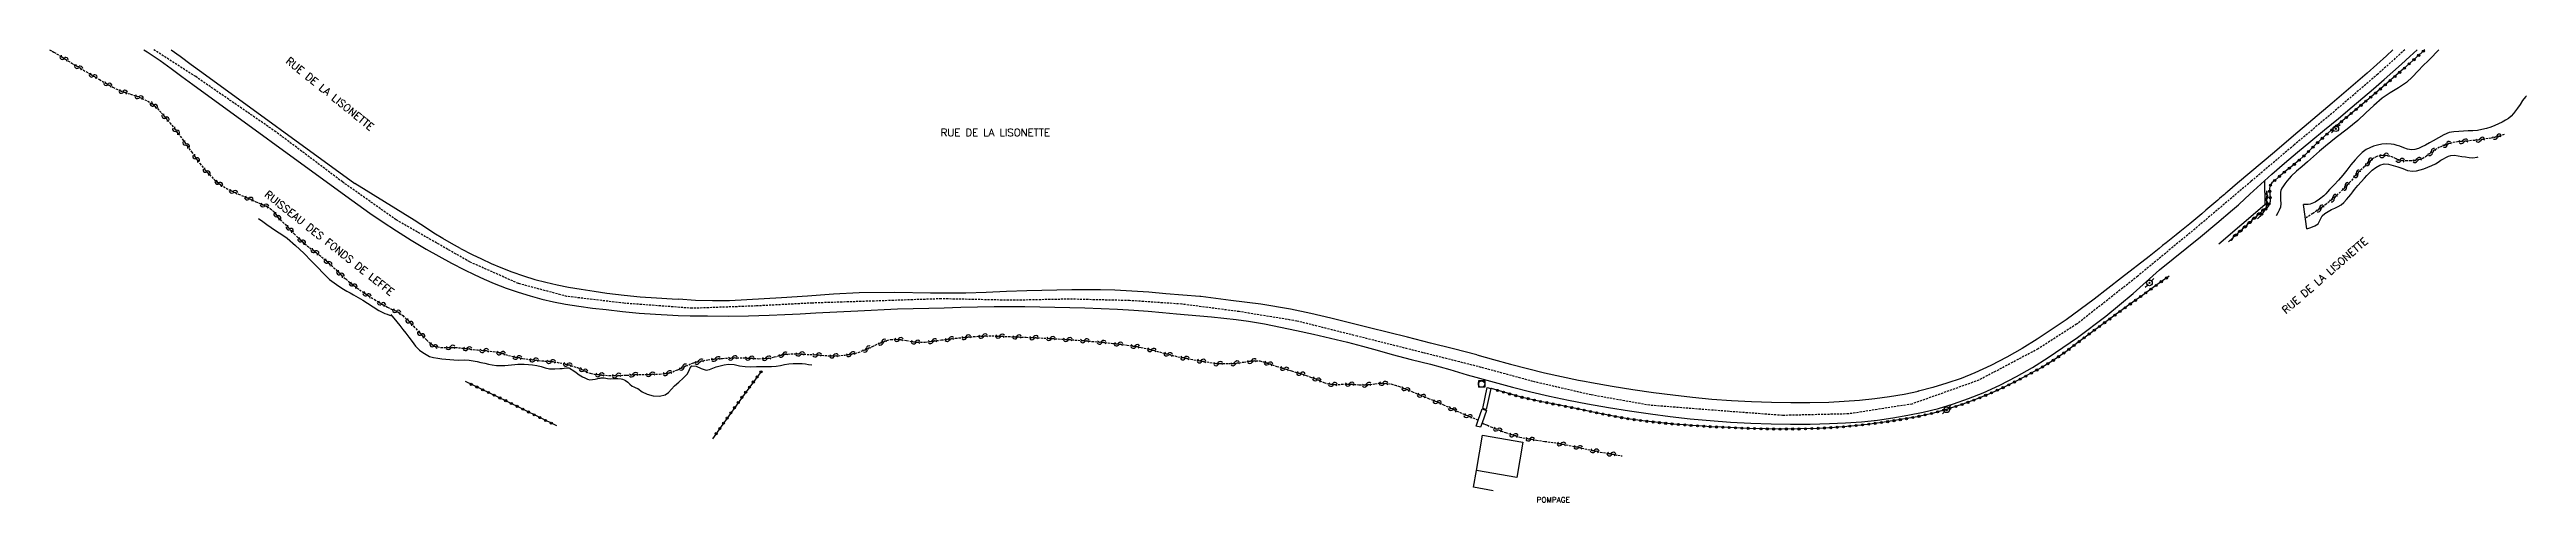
# Model space of a CAD drawing. Header units: millimetres. Extents: x 193000 to 194000, y 106000 to 107001.
# Drawn here: x 193412 to 193996, y 106893 to 107000 of the extents above; entities that cross this region are included whole.
import ezdxf
from ezdxf.enums import TextEntityAlignment as Align

# ---------------------------------------------------------------- set-up
doc = ezdxf.new("R2010")
doc.units = ezdxf.units.MM
doc.linetypes.add('DASHED', pattern=[0.75, 0.5, -0.25])
doc.layers.get('0').update_dxf_attribs({"linetype": 'CONTINUOUS'})
for name, color, linetype in [('W0001', 6, 'DASHED'), ('W0006', 2, 'CONTINUOUS'), ('W0008', 7, 'CONTINUOUS'), ('W0104', 1, 'CONTINUOUS'), ('W0105', 7, 'CONTINUOUS'), ('W0120', 7, 'CONTINUOUS'), ('W0130', 7, 'CONTINUOUS'), ('W0214', 2, 'CONTINUOUS'), ('W0310', 3, 'CONTINUOUS'), ('W0322', 7, 'CONTINUOUS'), ('W0323', 7, 'CONTINUOUS'), ('W0420', 7, 'CONTINUOUS'), ('W0473', 7, 'CONTINUOUS'), ('W0501', 5, 'DASHED'), ('W0510', 5, 'CONTINUOUS'), ('W0986', 4, 'CONTINUOUS'), ('W0988', 4, 'CONTINUOUS'), ('W0989', 7, 'CONTINUOUS')]:
    doc.layers.add(name, color=color, linetype=linetype)
doc.styles.get("Standard").update_dxf_attribs({"font": 'romans.shx', "width": 0.85})

# ---------------------------------------------------------------- blocks, each defined once
blk = doc.blocks.new('T473')
for p, q in [((-0.166667, 0.166667), (0.166667, -0.166667)), ((-0.166667, -0.166667), (0.166667, 0.166667)), ((0.500001, 0.500001), (1.000002, 1.000002)), ((-1.000002, -1.000002), (-0.500001, -0.500001))]:
    blk.add_line(p, q)
blk.add_ellipse((0, 0), major_axis=(0.471405, 0.471405), ratio=1, start_param=5.4977871438, end_param=11.780972451)
blk = doc.blocks.new('T420')
for p, q in [((0.75, 0.75), (-0.75, 0.75)), ((-0.75, 0.75), (-0.75, -0.75)), ((0.75, 0.75), (0.75, -0.75)), ((0.75, -0.75), (-0.75, -0.75))]:
    blk.add_line(p, q)
blk.add_ellipse((0, 0), major_axis=(-0.53, 0.53), ratio=1, start_param=3.926991, end_param=10.210176)
blk = doc.blocks.new('t323o')
at = {"color": 0, "linetype": 'Continuous'}
for radius in [0.25, 0.15]:
    blk.add_circle((0, 0), radius, dxfattribs=at)
blk = doc.blocks.new('t322o')
at = {"color": 0, "linetype": 'Continuous'}
for radius in [0.25, 0.15]:
    blk.add_circle((0, 0), radius, dxfattribs=at)
blk = doc.blocks.new('t500o')
at = {"color": 0, "linetype": 'Continuous'}
for centre, start, end in [((-0.5, 0.625), 216.869898, 323.130102), ((0.5, -0.125), 36.869898, 143.130102), ((0.5, -0.625), 36.869898, 143.130102), ((-0.5, 0.125), 216.869898, 323.130102)]:
    blk.add_arc(centre, 0.625, start, end, dxfattribs=at)
blk = doc.blocks.new('t310o')
at = {"color": 0, "linetype": 'Continuous'}
for centre, start, end in [((-0.5, 0.38), 216.8699, 323.1304), ((0.5, -0.37), 36.8699, 143.1303)]:
    blk.add_arc(centre, 0.625, start, end, dxfattribs=at)

msp = doc.modelspace()

# ---------------------------------------------------------------- linework, layer by layer
at = {"layer": 'W0001'}
msp.add_lwpolyline([(193967.54, 107000), (193961.21, 106994.26), (193951.51, 106985.96), (193941.45, 106977.54), (193931.31, 106968.97), (193919.24, 106958.76), (193904.54, 106946.6), (193890.14, 106935.29), (193881.03, 106929.46), (193867.05, 106922.08), (193851.28, 106916.46), (193836.33, 106914.13), (193820.77, 106913.77), (193808.19, 106914.7), (193789.42, 106916.17), (193775.62, 106918.6), (193761.87, 106921.78), (193749.67, 106925.11), (193735.94, 106928.56), (193720.45, 106932.45), (193706.16, 106936.03), (193692.57, 106938.25), (193679.02, 106940.02), (193666.72, 106940.85), (193652.51, 106941.19), (193638.94, 106940.92), (193622.29, 106941.27), (193606.44, 106940.74), (193591.87, 106940.27), (193578.66, 106939.58), (193563.56, 106939.03), (193547.4, 106940.23), (193533.94, 106941.84), (193522.53, 106944.87), (193511.05, 106949.96), (193493.64, 106959.89), (193481, 106968.83), (193465.3, 106980.63), (193446.37, 106993.65), (193436.5, 107000)], dxfattribs=at)
at = {"layer": 'W0006'}
for points in [[(193934.48, 106969.11), (193934.53, 106963.4)], [(193934.53, 106963.4), (193923.71, 106954.16)]]:
    msp.add_lwpolyline(points, dxfattribs=at)
at = {"layer": 'W0008'}
for points in [[(193434.16, 107000), (193434.94, 106999.49), (193438, 106997.44), (193440.58, 106995.59), (193443.13, 106993.69), (193445.69, 106991.79), (193481.82, 106965.57)], [(193440.57, 107000), (193442.69, 106998.47), (193445.27, 106996.55), (193447.8, 106994.67), (193483.92, 106968.46)], [(193964.77, 107000), (193963.22, 106998.57), (193960.94, 106996.51), (193958.64, 106994.48), (193955.92, 106992.11), (193953.16, 106989.77), (193950.4, 106987.43), (193945.87, 106983.56), (193941.33, 106979.69), (193936.78, 106975.83), (193933.89, 106973.39), (193930.99, 106970.95), (193928.1, 106968.51), (193925.71, 106966.48)], [(193962.71, 106992.95), (193964.73, 106994.76), (193966.74, 106996.57), (193968.73, 106998.4), (193970.45, 107000)], [(193909.71, 106948.12), (193912.93, 106950.69), (193916.16, 106953.28), (193919.38, 106955.9), (193923.19, 106959.08), (193926.94, 106962.28), (193928.3, 106963.43), (193928.45, 106963.58), (193931.01, 106965.93), (193933.57, 106968.29), (193934.48, 106969.11), (193936.16, 106970.62), (193939.2, 106973.25), (193942.27, 106975.83), (193945.35, 106978.41), (193948.62, 106981.12), (193951.9, 106983.81), (193955.16, 106986.52), (193957.69, 106988.66), (193960.2, 106990.81), (193962.71, 106992.95)], [(193481.82, 106965.57), (193484.66, 106963.53), (193487.49, 106961.5), (193490.36, 106959.51), (193493.78, 106957.26), (193497.24, 106955.07), (193500.75, 106952.97), (193503.72, 106951.29), (193506.73, 106949.66)], [(193508.83, 106953.16), (193506.74, 106954.34), (193504.65, 106955.51), (193502.59, 106956.74), (193501.03, 106957.74), (193499.48, 106958.77), (193497.94, 106959.8), (193483.92, 106968.46)], [(193925.71, 106966.48), (193925.37, 106966.19), (193925.03, 106965.9), (193924.69, 106965.61), (193924.35, 106965.32), (193923.88, 106964.92), (193923.42, 106964.52), (193922.95, 106964.13), (193922.48, 106963.73), (193922.02, 106963.33), (193921.55, 106962.93), (193921.08, 106962.53), (193920.61, 106962.14), (193919.67, 106961.34), (193918.73, 106960.55), (193917.79, 106959.77), (193916.84, 106958.98), (193916.04, 106958.33), (193915.25, 106957.68), (193914.45, 106957.03), (193913.64, 106956.39), (193912.84, 106955.74), (193912.04, 106955.1), (193911.23, 106954.46), (193910.43, 106953.81), (193909.63, 106953.17), (193908.83, 106952.52), (193908.03, 106951.87), (193907.21, 106951.24), (193900.74, 106946.22), (193894.25, 106941.21), (193887.64, 106936.34), (193880.83, 106931.76), (193877.27, 106929.57), (193873.63, 106927.49), (193869.92, 106925.56), (193866.11, 106923.81), (193862.86, 106922.51), (193859.55, 106921.35), (193856.19, 106920.35), (193852.79, 106919.5)], [(193508.83, 106953.16), (193511.59, 106951.75), (193513.84, 106950.66), (193516.09, 106949.61), (193518.33, 106948.65), (193520.99, 106947.63), (193523.7, 106946.69), (193526.42, 106945.85), (193529.02, 106945.16), (193531.66, 106944.55), (193534.31, 106944.03), (193537.35, 106943.54), (193540.35, 106943.08), (193543.41, 106942.58), (193547.48, 106942.1), (193551.27, 106941.7), (193555.08, 106941.46), (193558.78, 106941.24), (193560.27, 106941.19)], [(193506.73, 106949.66), (193509.77, 106948.11), (193512.09, 106946.98), (193514.42, 106945.89), (193516.79, 106944.88), (193519.59, 106943.8), (193522.43, 106942.82), (193525.3, 106941.94), (193528.04, 106941.21), (193530.81, 106940.57), (193533.59, 106940.02), (193536.77, 106939.51), (193539.97, 106939.1), (193543.18, 106938.73), (193547.07, 106938.3), (193550.97, 106937.91), (193554.88, 106937.61), (193558.96, 106937.4), (193560.17, 106937.36)], [(193853.91, 106914.53), (193857.52, 106915.44), (193861.08, 106916.51), (193864.6, 106917.74), (193868.05, 106919.12), (193872.03, 106920.94), (193875.93, 106922.93), (193879.74, 106925.09), (193883.45, 106927.41), (193890.34, 106932.16), (193897.03, 106937.2), (193903.49, 106942.52), (193909.71, 106948.12)], [(193584.61, 106941.48), (193580.52, 106941.23), (193576.44, 106940.99), (193572.35, 106940.82), (193568.34, 106940.8), (193564.32, 106940.87), (193560.27, 106941.19)], [(193683.51, 106941.82), (193683.3, 106941.84), (193679.28, 106942.16), (193675.27, 106942.48), (193671.25, 106942.8), (193667.23, 106943.11), (193663.2, 106943.32), (193659.83, 106943.39), (193656.46, 106943.4), (193653.09, 106943.38), (193649.54, 106943.33), (193645.99, 106943.25), (193642.45, 106943.16), (193637.66, 106942.98), (193632.87, 106942.77), (193628.08, 106942.61), (193619.7, 106942.6), (193611.31, 106942.73), (193602.93, 106942.65), (193596.82, 106942.34), (193590.71, 106941.91), (193584.61, 106941.48)], [(193748.59, 106928.07), (193743.15, 106929.45), (193737.71, 106930.82), (193732.27, 106932.19), (193727.81, 106933.31), (193723.34, 106934.42), (193718.87, 106935.52), (193714.15, 106936.67), (193709.43, 106937.8), (193704.68, 106938.81), (193697.65, 106939.98), (193690.58, 106940.9), (193683.51, 106941.82)], [(193560.17, 106937.36), (193563.04, 106937.28), (193567.13, 106937.22), (193571.98, 106937.21), (193576.82, 106937.29), (193581.67, 106937.43), (193585.34, 106937.58), (193589.01, 106937.76), (193592.69, 106937.95), (193595.98, 106938.12), (193599.27, 106938.3), (193602.57, 106938.47), (193605.71, 106938.61), (193608.84, 106938.74), (193611.98, 106938.87), (193615.64, 106938.98), (193619.31, 106939.09), (193622.98, 106939.18), (193626.91, 106939.28), (193630.84, 106939.37), (193634.77, 106939.43), (193638.36, 106939.44), (193641.95, 106939.42), (193645.55, 106939.38), (193649.07, 106939.32), (193652.59, 106939.24), (193656.11, 106939.14), (193659.98, 106939.01), (193663.86, 106938.85), (193667.73, 106938.62), (193671.09, 106938.35), (193674.45, 106938.03), (193677.8, 106937.71), (193680.55, 106937.49), (193683.3, 106937.27), (193686.04, 106937.02), (193688.96, 106936.72), (193691.88, 106936.38), (193694.78, 106935.98), (193698.56, 106935.34), (193702.32, 106934.6), (193706.07, 106933.82), (193710.1, 106932.94), (193714.12, 106932), (193718.12, 106931.01), (193721.63, 106930.09), (193725.13, 106929.13), (193728.62, 106928.17), (193733.17, 106926.99), (193737.71, 106925.82), (193742.24, 106924.59), (193744.29, 106923.99), (193746.33, 106923.38), (193748.38, 106922.77)], [(193748.59, 106928.07), (193752.58, 106926.97), (193756.57, 106925.86), (193760.58, 106924.82), (193764.57, 106923.85), (193768.58, 106922.95), (193772.61, 106922.1), (193774.03, 106921.82), (193775.67, 106921.53), (193780.52, 106920.67), (193785.4, 106919.9), (193790.3, 106919.2), (193794.9, 106918.59), (193799.49, 106918.06), (193804.06, 106917.63), (193808.74, 106917.29), (193813.45, 106917.06), (193818.18, 106916.91), (193822.7, 106916.82), (193827.18, 106916.82), (193831.64, 106916.93), (193835.3, 106917.11), (193838.93, 106917.37), (193842.52, 106917.75), (193845.96, 106918.23), (193849.41, 106918.81), (193852.79, 106919.5), (193852.68, 106919.47)], [(193748.38, 106922.77), (193752.7, 106921.61), (193757.03, 106920.45), (193761.37, 106919.36), (193765.81, 106918.34), (193770.27, 106917.39), (193774.74, 106916.52), (193779.68, 106915.65), (193784.64, 106914.86), (193789.61, 106914.15), (193794.27, 106913.54), (193798.95, 106913), (193803.64, 106912.55), (193808.44, 106912.21), (193813.24, 106911.97), (193818.05, 106911.81), (193822.64, 106911.73), (193827.24, 106911.72), (193831.83, 106911.84), (193835.61, 106912.02), (193839.38, 106912.3), (193843.14, 106912.69), (193846.75, 106913.19), (193850.34, 106913.81), (193853.91, 106914.53), (193853.92, 106914.53)]]:
    msp.add_lwpolyline(points, dxfattribs=at)
at = {"layer": 'W0104'}
msp.add_lwpolyline([(193752.45, 106895.99), (193747.83, 106896.83), (193748.54, 106900.75)], dxfattribs=at)
at = {"layer": 'W0105'}
msp.add_lwpolyline([(193750.02, 106915.37), (193751.1, 106920.34), (193751.94, 106920.15), (193750.85, 106915.19)], close=True, dxfattribs=at)
at = {"layer": 'W0120'}
msp.add_lwpolyline([(193944.46, 106957.76), (193943.67, 106963.53)], dxfattribs=at)
msp.add_lwpolyline([(193748.45, 106911.26), (193748.94, 106912.65), (193749.87, 106915.3), (193750.9, 106914.96), (193749.88, 106911.99), (193749.53, 106910.97)], close=True, dxfattribs=at)
at = {"layer": 'W0130'}
msp.add_lwpolyline([(193748.54, 106900.75), (193749.98, 106909.08), (193759.48, 106907.44), (193758.04, 106899.11)], close=True, dxfattribs=at)
at = {"layer": 'W0214'}
msp.add_lwpolyline([(193975.62, 107000), (193974.99, 106999.36), (193973.99, 106998.35), (193972.99, 106997.34), (193971.98, 106996.32), (193970.67, 106994.95), (193969.34, 106993.57), (193967.94, 106992.29), (193966.08, 106990.99), (193964.1, 106989.81), (193962.2, 106988.55), (193960.25, 106986.88), (193958.4, 106985.09), (193956.51, 106983.34), (193953.98, 106981.3), (193951.4, 106979.32), (193948.86, 106977.29), (193947.45, 106976.06), (193946.05, 106974.81), (193944.64, 106973.57), (193943.32, 106972.48), (193942, 106971.39), (193940.77, 106970.21), (193940.25, 106969.63), (193939.75, 106969.03), (193939.28, 106968.41), (193938.92, 106967.91), (193938.57, 106967.39), (193938.33, 106966.84), (193938.25, 106966.41), (193938.22, 106965.96), (193938.2, 106965.51), (193938.23, 106964.62), (193938.28, 106963.73), (193938.2, 106962.87), (193937.93, 106962.18), (193937.57, 106961.53), (193937.2, 106960.87)], dxfattribs=at)
at = {"layer": 'W0310'}
msp.add_lwpolyline([(193925.95, 106954.74), (193934.92, 106962.85), (193935.09, 106966.4)], dxfattribs=at)
at = {"layer": 'W0322'}
for points in [[(193972.27, 107000), (193971.63, 106999.39), (193969.46, 106997.43), (193967.27, 106995.48), (193965.47, 106993.9), (193963.66, 106992.33), (193961.84, 106990.77), (193959.51, 106988.81), (193957.18, 106986.87), (193954.85, 106984.91), (193952.49, 106982.92), (193950.14, 106980.92), (193947.83, 106978.88), (193946.13, 106977.25), (193944.45, 106975.6), (193942.73, 106974), (193941.05, 106972.63), (193939.34, 106971.29), (193937.7, 106969.88), (193936.95, 106969.25), (193936.21, 106968.6), (193935.73, 106967.85), (193935.65, 106967.23), (193935.68, 106966.55), (193935.73, 106965.88), (193935.77, 106965.32), (193935.82, 106964.75), (193935.79, 106964.21), (193935.46, 106963.37), (193934.92, 106962.58), (193934.33, 106961.83), (193933.84, 106961.25), (193933.33, 106960.7), (193932.81, 106960.14)], [(193911.97, 106946.63), (193908.85, 106944.39), (193905.72, 106942.14), (193902.6, 106939.89), (193899.5, 106937.64), (193896.4, 106935.38), (193893.31, 106933.12), (193890.44, 106930.96), (193887.57, 106928.79), (193884.62, 106926.76), (193881.91, 106925.11), (193879.13, 106923.56), (193876.32, 106922.08), (193873.16, 106920.51), (193869.95, 106919.03), (193866.7, 106917.67), (193863.29, 106916.42), (193859.84, 106915.3), (193856.35, 106914.33), (193852.5, 106913.47), (193848.61, 106912.78), (193844.7, 106912.18), (193840.8, 106911.67), (193836.9, 106911.25), (193832.98, 106910.93), (193828.91, 106910.7), (193824.83, 106910.58), (193820.75, 106910.55), (193816.66, 106910.59), (193812.57, 106910.72), (193808.48, 106910.89), (193804.03, 106911.11), (193799.58, 106911.38), (193795.14, 106911.73), (193791.47, 106912.08), (193787.8, 106912.5), (193784.15, 106913), (193780.09, 106913.73), (193776.05, 106914.57), (193772.01, 106915.42), (193767.79, 106916.24), (193763.57, 106917.08), (193759.37, 106918.03), (193756.4, 106918.83), (193753.44, 106919.69), (193752.05, 106920.09)], [(193752.05, 106920.09), (193751.94, 106920.15)]]:
    msp.add_lwpolyline(points, dxfattribs=at)
at = {"layer": 'W0323'}
for points in [[(193579.82, 106924.16), (193575.74, 106918.74), (193570.35, 106911.15), (193568.33, 106908.23)], [(193531.56, 106911.29), (193519.69, 106917.15), (193510.02, 106921.75)]]:
    msp.add_lwpolyline(points, dxfattribs=at)
at = {"layer": 'W0501'}
for points in [[(193411.89, 107000), (193412.92, 106999.42), (193414.26, 106998.61), (193415.6, 106997.78), (193416.94, 106996.96), (193419.17, 106995.62), (193421.41, 106994.29), (193423.65, 106992.96), (193425.26, 106992.05), (193426.86, 106991.14), (193428.52, 106990.35), (193429.75, 106989.92), (193431.01, 106989.55), (193432.24, 106989.12), (193433.67, 106988.54), (193435.06, 106987.88), (193436.34, 106987.07), (193437.37, 106986.14), (193438.32, 106985.08), (193439.23, 106984), (193440.27, 106982.77), (193441.28, 106981.5), (193442.26, 106980.22), (193443.32, 106978.79), (193444.35, 106977.35), (193445.39, 106975.91), (193446.37, 106974.54), (193447.36, 106973.18), (193448.41, 106971.88), (193449.61, 106970.55), (193450.9, 106969.28), (193452.27, 106968.15), (193454.29, 106966.94), (193456.47, 106965.96), (193458.67, 106965.01), (193459.6, 106964.59), (193460.54, 106964.17), (193461.47, 106963.75), (193462.32, 106963.4), (193463.17, 106963.04), (193463.95, 106962.6), (193464.8, 106961.81), (193465.54, 106960.88), (193466.28, 106959.95)], [(193991, 106979.98), (193989.83, 106979.59), (193987.94, 106979.17), (193986.01, 106978.88), (193984.08, 106978.62), (193982.14, 106978.46), (193980.2, 106978.33), (193978.32, 106977.98), (193977.03, 106977.54), (193975.76, 106976.99), (193974.55, 106976.35), (193973.65, 106975.69), (193972.79, 106974.96), (193971.85, 106974.39), (193970.96, 106974.09), (193970.02, 106973.91), (193969.07, 106973.8), (193968.16, 106973.77), (193967.24, 106973.81), (193966.35, 106973.95), (193965.52, 106974.25), (193964.71, 106974.66), (193963.88, 106974.94), (193962.9, 106975.06), (193961.9, 106975.04), (193960.96, 106974.85), (193959.89, 106974.25), (193958.92, 106973.38), (193957.99, 106972.46), (193956.27, 106970.71), (193954.65, 106968.84), (193952.97, 106967.04), (193951.7, 106965.86), (193950.39, 106964.7), (193949.04, 106963.6), (193947.48, 106962.47), (193945.86, 106961.4), (193944.26, 106960.33)], [(193465.69, 106960.5), (193466.28, 106959.95), (193466.88, 106959.41), (193467.46, 106958.85), (193468.18, 106958.1), (193468.88, 106957.34), (193469.6, 106956.59), (193470.41, 106955.79), (193471.24, 106955.01), (193472.09, 106954.25), (193473.2, 106953.36), (193474.36, 106952.51), (193475.49, 106951.63), (193476.64, 106950.67), (193477.77, 106949.69), (193478.88, 106948.68), (193479.84, 106947.77), (193480.79, 106946.84), (193481.77, 106945.94), (193482.63, 106945.22), (193483.52, 106944.52), (193484.42, 106943.85), (193485.77, 106942.89), (193487.14, 106941.97), (193488.55, 106941.09), (193489.57, 106940.48), (193490.6, 106939.88), (193491.65, 106939.3), (193492.59, 106938.85), (193493.55, 106938.42), (193494.45, 106937.91), (193495.22, 106937.32), (193495.94, 106936.65), (193496.64, 106935.96), (193497.77, 106934.8), (193498.86, 106933.6), (193499.99, 106932.44), (193500.85, 106931.58), (193501.73, 106930.74), (193502.7, 106930.1), (193504.24, 106929.77), (193505.92, 106929.81), (193507.61, 106929.82), (193509.37, 106929.64), (193511.13, 106929.41), (193512.89, 106929.2), (193514.36, 106929.07), (193515.83, 106928.94), (193517.28, 106928.74), (193518.74, 106928.37), (193520.19, 106927.93), (193521.65, 106927.54), (193523.5, 106927.2), (193525.37, 106926.94), (193527.24, 106926.72), (193528.68, 106926.59), (193530.13, 106926.48), (193531.56, 106926.3), (193533.22, 106925.98), (193534.86, 106925.57), (193536.47, 106925.04), (193537.47, 106924.6), (193538.46, 106924.11), (193539.47, 106923.72), (193540.39, 106923.52), (193541.34, 106923.39), (193542.29, 106923.28), (193545.15, 106923.15), (193548.03, 106923.27), (193550.91, 106923.43), (193553.36, 106923.45), (193555.81, 106923.5), (193558.2, 106923.83), (193560.11, 106924.53), (193561.99, 106925.44), (193563.89, 106926.21), (193567.21, 106926.91), (193570.63, 106927.22), (193574.05, 106927.37), (193576.6, 106927.3), (193579.16, 106927.15), (193581.68, 106927.28), (193582.91, 106927.56), (193584.13, 106927.92), (193585.36, 106928.19), (193587.59, 106928.33), (193589.85, 106928.21), (193592.11, 106928.1), (193594.03, 106927.96), (193595.95, 106927.82), (193597.86, 106927.83), (193599.49, 106927.98), (193601.1, 106928.24), (193602.69, 106928.62), (193604.38, 106929.26), (193606.03, 106930.06), (193607.7, 106930.79), (193608.57, 106931.14), (193609.45, 106931.46), (193610.34, 106931.68), (193611.16, 106931.73), (193611.99, 106931.69), (193612.82, 106931.62), (193614.09, 106931.43), (193615.35, 106931.19), (193616.61, 106931.02), (193618.5, 106931.07), (193620.41, 106931.31), (193622.31, 106931.56), (193623.96, 106931.75), (193625.61, 106931.95), (193627.26, 106932.13), (193629.07, 106932.3), (193630.89, 106932.43), (193632.71, 106932.51), (193635.02, 106932.5), (193637.33, 106932.41), (193639.64, 106932.3), (193642.31, 106932.19), (193644.98, 106932.07), (193647.64, 106931.93), (193651.57, 106931.71), (193655.5, 106931.44), (193659.41, 106931.09), (193662.76, 106930.76), (193666.11, 106930.36), (193669.42, 106929.82), (193672.33, 106929.14), (193675.21, 106928.34), (193678.11, 106927.61), (193681.14, 106927.02), (193684.19, 106926.51), (193687.23, 106926), (193688.64, 106925.99), (193690.05, 106925.98), (193691.45, 106926.04), (193692.55, 106926.18), (193693.64, 106926.36), (193694.73, 106926.5), (193695.63, 106926.59), (193696.53, 106926.65), (193697.42, 106926.61), (193698.41, 106926.38), (193699.38, 106926.03), (193700.35, 106925.68), (193701.46, 106925.34), (193702.57, 106925), (193703.67, 106924.66), (193704.88, 106924.29), (193706.08, 106923.93), (193707.27, 106923.55), (193708.33, 106923.2), (193709.39, 106922.82), (193710.44, 106922.44), (193711.49, 106921.99), (193712.54, 106921.53), (193713.61, 106921.19), (193715.14, 106921.04), (193716.7, 106921.11), (193718.27, 106921.16), (193719.58, 106921.08), (193720.9, 106920.99), (193722.21, 106920.98), (193723.4, 106921.08), (193724.58, 106921.24), (193725.77, 106921.41), (193728.08, 106921.21)], [(193748.94, 106912.65), (193747.36, 106913.29), (193745.79, 106913.94), (193744.22, 106914.6), (193742.61, 106915.36), (193741.01, 106916.14), (193739.39, 106916.88), (193738.43, 106917.26), (193737.47, 106917.64), (193736.51, 106918.02), (193735.56, 106918.42), (193734.62, 106918.82), (193733.67, 106919.21), (193732.62, 106919.65), (193731.56, 106920.08), (193730.49, 106920.48), (193729.69, 106920.74), (193728.89, 106920.97), (193728.08, 106921.21)], [(193749.88, 106911.99), (193750.29, 106911.82), (193750.7, 106911.64), (193751.11, 106911.47), (193751.96, 106911.1), (193752.82, 106910.74), (193753.68, 106910.38), (193755.36, 106909.75), (193757.05, 106909.18), (193758.77, 106908.68), (193760.71, 106908.27), (193762.67, 106907.96), (193764.64, 106907.65)], [(193764.64, 106907.65), (193765.35, 106907.56), (193766.05, 106907.46), (193766.76, 106907.36), (193770.43, 106906.7), (193774.09, 106905.9), (193777.75, 106905.14), (193779.46, 106904.83), (193781.18, 106904.52), (193782.89, 106904.22)]]:
    msp.add_lwpolyline(points, dxfattribs=at)
at = {"layer": 'W0510'}
for points in [[(193996.26, 106989.09), (193996.04, 106988.9), (193995.36, 106988.05), (193994.77, 106987.12), (193994.15, 106986.2), (193993.68, 106985.56), (193993.2, 106984.93), (193992.66, 106984.35), (193992, 106983.82), (193991.29, 106983.36), (193990.55, 106982.94), (193989.67, 106982.5), (193988.76, 106982.11), (193987.83, 106981.77), (193986.8, 106981.44), (193985.75, 106981.17), (193984.68, 106980.97), (193983.6, 106980.87), (193982.51, 106980.84), (193981.41, 106980.79), (193980.28, 106980.73), (193979.14, 106980.64), (193978.04, 106980.45), (193976.73, 106979.94), (193975.48, 106979.26), (193974.23, 106978.55), (193973.35, 106978.04), (193972.47, 106977.51), (193971.57, 106977.07), (193970.76, 106976.74), (193969.93, 106976.48), (193969.1, 106976.37), (193968.2, 106976.54), (193967.31, 106976.9), (193966.4, 106977.24), (193965.73, 106977.44), (193965.05, 106977.63), (193964.36, 106977.75), (193963.27, 106977.8), (193962.17, 106977.71), (193961.1, 106977.5), (193960.18, 106977.23), (193959.28, 106976.88), (193958.44, 106976.44), (193957.49, 106975.73), (193956.64, 106974.89), (193955.82, 106974.01), (193954.83, 106972.85), (193953.91, 106971.63), (193952.96, 106970.43), (193951.93, 106969.27), (193950.88, 106968.14), (193949.82, 106967.01), (193949.36, 106966.51), (193948.91, 106966.01), (193948.43, 106965.55), (193947.46, 106964.73), (193946.4, 106964.02), (193945.26, 106963.59), (193944.74, 106963.53), (193944.2, 106963.53), (193943.67, 106963.53)], [(193944.46, 106957.76), (193945.4, 106958.1), (193946.33, 106958.44), (193947.1, 106958.96), (193947.46, 106959.54), (193947.73, 106960.22), (193948.07, 106960.83), (193948.71, 106961.4), (193949.47, 106961.86), (193950.24, 106962.29), (193951.02, 106962.66), (193951.81, 106963.01), (193952.55, 106963.44), (193953.21, 106964.01), (193953.82, 106964.65), (193954.39, 106965.33), (193954.84, 106965.9), (193955.26, 106966.48), (193955.7, 106967.05), (193956.45, 106967.97), (193957.23, 106968.86), (193958.04, 106969.73), (193958.62, 106970.37), (193959.22, 106971), (193959.87, 106971.57), (193960.75, 106972.21), (193961.7, 106972.75), (193962.67, 106973.06), (193963.73, 106973), (193964.83, 106972.69), (193965.91, 106972.36), (193967.07, 106971.96), (193968.23, 106971.53), (193969.39, 106971.33), (193970.29, 106971.42), (193971.19, 106971.65), (193972.08, 106971.93), (193973.02, 106972.27), (193973.95, 106972.67), (193974.84, 106973.13), (193975.45, 106973.52), (193976.04, 106973.94), (193976.65, 106974.31), (193977.23, 106974.62), (193977.83, 106974.89), (193978.45, 106975.07), (193979.3, 106975.11), (193980.17, 106974.99), (193981.04, 106974.85), (193981.9, 106974.71), (193982.75, 106974.56), (193983.6, 106974.5), (193984.61, 106974.64), (193984.86, 106974.71)], [(193461.21, 106960.24), (193462.2, 106959.51), (193463.19, 106958.78), (193464.19, 106958.06), (193465.44, 106957.23), (193466.7, 106956.42), (193467.93, 106955.56), (193469.95, 106953.87), (193471.86, 106952.03), (193473.73, 106950.16), (193475.13, 106948.7), (193476.51, 106947.23), (193477.98, 106945.86), (193479.03, 106945.03), (193480.12, 106944.25), (193481.24, 106943.52), (193482.01, 106943.07), (193482.81, 106942.64), (193483.6, 106942.21), (193484.71, 106941.57), (193485.82, 106940.93), (193486.93, 106940.28), (193488.26, 106939.41), (193489.59, 106938.52), (193490.99, 106937.8), (193491.53, 106937.62), (193492.08, 106937.45), (193492.63, 106937.29)], [(193492.41, 106937.55), (193492.63, 106937.29), (193493.12, 106936.69), (193493.84, 106935.83), (193494.55, 106934.96), (193495.24, 106934.06), (193495.92, 106933.15), (193496.62, 106932.24), (193497.44, 106931.17), (193498.27, 106930.11), (193499.21, 106929.17), (193499.94, 106928.6), (193500.71, 106928.1), (193501.53, 106927.69), (193502.48, 106927.41), (193503.47, 106927.26), (193504.47, 106927.14), (193505.39, 106927.02), (193506.32, 106926.93), (193507.25, 106926.87), (193508.46, 106926.84), (193509.68, 106926.85), (193510.89, 106926.79), (193511.82, 106926.65), (193512.75, 106926.47), (193513.68, 106926.27), (193514.57, 106926.06), (193515.45, 106925.84), (193516.34, 106925.68), (193517.31, 106925.58), (193518.29, 106925.54), (193519.27, 106925.56), (193520.07, 106925.62), (193520.86, 106925.71), (193521.66, 106925.79), (193522.39, 106925.83), (193523.13, 106925.86), (193523.86, 106925.85), (193524.86, 106925.8), (193525.86, 106925.71), (193526.85, 106925.55), (193527.86, 106925.28), (193528.86, 106924.96), (193529.86, 106924.72), (193531.08, 106924.73), (193532.32, 106924.87), (193532.81, 106924.85)], [(193532.81, 106924.85), (193533.34, 106924.93), (193533.87, 106925.01), (193534.38, 106924.97), (193534.72, 106924.83), (193535.04, 106924.64), (193535.36, 106924.43), (193536.13, 106923.92), (193536.87, 106923.38), (193537.65, 106922.9), (193538.21, 106922.61), (193538.79, 106922.35), (193539.38, 106922.2), (193540, 106922.22), (193540.62, 106922.35), (193541.25, 106922.48), (193541.51, 106922.53), (193541.77, 106922.58), (193542.03, 106922.62), (193542.78, 106922.61), (193543.54, 106922.5), (193544.3, 106922.41), (193545.12, 106922.44), (193545.94, 106922.49), (193546.73, 106922.4), (193547.08, 106922.29), (193547.43, 106922.15), (193547.76, 106921.99), (193548.3, 106921.59), (193548.8, 106921.12), (193549.33, 106920.71), (193549.77, 106920.49), (193550.24, 106920.3), (193550.7, 106920.11)], [(193550.7, 106920.11), (193551.73, 106919.36), (193552.86, 106918.81), (193554.28, 106918.43), (193555.79, 106918.34), (193557.15, 106918.65), (193557.93, 106919.21), (193558.63, 106919.98), (193559.33, 106920.74), (193560.37, 106921.64), (193561.42, 106922.53), (193562.32, 106923.53), (193562.69, 106924.23), (193563.02, 106924.97), (193563.44, 106925.48), (193564.42, 106925.42), (193565.61, 106924.81), (193566.8, 106924.47), (193567.58, 106924.64), (193568.36, 106924.94), (193569.15, 106925.22), (193570.12, 106925.48), (193571.09, 106925.71), (193572.07, 106925.84), (193573.38, 106925.75), (193574.7, 106925.49), (193576.01, 106925.29), (193577.36, 106925.26), (193578.72, 106925.29), (193580.08, 106925.32), (193581.16, 106925.32), (193582.24, 106925.32), (193583.32, 106925.39), (193584.32, 106925.55), (193585.31, 106925.76), (193586.31, 106925.93), (193587.36, 106926.01), (193588.42, 106926.04), (193589.47, 106926), (193590.22, 106925.92), (193590.97, 106925.81), (193591.72, 106925.7)]]:
    msp.add_lwpolyline(points, dxfattribs=at)

# ---------------------------------------------------------------- block references
at = {"layer": 'W0310'}
for p, rotation in [((193934.85, 106962.79), 42.14846680636547), ((193934.99, 106964.25), 87.28674341033461), ((193935.06, 106965.75), 87.28674341033461), ((193928.18, 106956.75), 42.14846680636547), ((193929.29, 106957.75), 42.14846680636547), ((193930.4, 106958.76), 42.14846680636547), ((193931.51, 106959.77), 42.14846680636547), ((193932.62, 106960.77), 42.14846680636547), ((193933.74, 106961.78), 42.14846680636547), ((193927.06, 106955.74), 42.14846680636547)]:
    msp.add_blockref('t310o', p, dxfattribs=dict(at, rotation=rotation))
at = {"layer": 'W0322'}
for p, rotation in [((193969.72, 106997.66), 222.20257632549), ((193970.83, 106998.67), 222.20257632549), ((193971.94, 106999.68), 223.5042218676425), ((193962.95, 106991.73), 220.5857441559081), ((193964.09, 106992.71), 220.8553762589668), ((193965.23, 106993.69), 220.8553762589668), ((193966.35, 106994.67), 221.2961005730843), ((193967.48, 106995.67), 221.6351646567096), ((193968.6, 106996.66), 221.6351646567096), ((193956.07, 106985.93), 220.0348785024589), ((193957.22, 106986.9), 219.8200555730834), ((193958.37, 106987.86), 219.8200555730834), ((193959.52, 106988.82), 220.1555493844546), ((193960.67, 106989.78), 220.1555493844546), ((193961.81, 106990.75), 220.1555493844546), ((193949.21, 106980.1), 221.5301815093569), ((193950.34, 106981.09), 220.3595842299808), ((193951.48, 106982.06), 220.3595842299808), ((193952.63, 106983.03), 220.1622088187029), ((193953.77, 106984), 220.1622088187029), ((193954.92, 106984.97), 220.0348785024589), ((193943.76, 106974.96), 222.9847093323169), ((193944.85, 106975.99), 224.5182450390364), ((193945.91, 106977.04), 224.5182450390364), ((193947, 106978.08), 223.6229628061947), ((193948.09, 106979.1), 221.5301815093569), ((193936.87, 106969.17), 221.2299861236871), ((193938.01, 106970.14), 220.879719917318), ((193939.14, 106971.13), 220.879719917318), ((193940.32, 106972.06), 217.8564757685406), ((193941.5, 106972.99), 219.2373671135802), ((193942.66, 106973.94), 219.2373671135802), ((193935.57, 106963.66), 248.8578101704522), ((193935.68, 106966.62), 273.2221391059327), ((193935.79, 106965.12), 274.7805157254033), ((193935.87, 106968.07), 237.4349855224113), ((193933.83, 106961.24), 227.0263796695992), ((193934.78, 106962.4), 231.7247214060211), ((193910.11, 106945.3), 215.6847805361266), ((193911.33, 106946.17), 215.6847805361266), ((193901.59, 106939.16), 215.9878037237643), ((193902.81, 106940.04), 215.8007705741071), ((193904.03, 106940.92), 215.8007705741071), ((193905.24, 106941.8), 215.8007705741071), ((193906.46, 106942.67), 215.6847805363793), ((193907.68, 106943.55), 215.6847805363793), ((193908.9, 106944.42), 215.6847805361266), ((193894.32, 106933.86), 216.1493656340455), ((193895.53, 106934.75), 216.1493656340455), ((193896.74, 106935.63), 216.0955158850606), ((193897.96, 106936.51), 216.0955158850606), ((193899.17, 106937.4), 216.0955158850606), ((193900.38, 106938.28), 215.9878037237643), ((193885.88, 106927.62), 214.6254076313666), ((193887.11, 106928.48), 214.6254076313666), ((193888.32, 106929.36), 217.0388736356421), ((193889.52, 106930.26), 217.0388736356421), ((193890.72, 106931.17), 216.9910841299303), ((193891.91, 106932.07), 216.9910841299303), ((193893.11, 106932.97), 216.9910841299303), ((193875.47, 106921.66), 206.4634244101039), ((193876.81, 106922.34), 207.6703248129527), ((193878.14, 106923.04), 207.6703248129527), ((193879.46, 106923.74), 209.1859158162071), ((193880.77, 106924.47), 209.1859158162071), ((193882.08, 106925.21), 211.3105865463687), ((193883.36, 106925.99), 211.3105865463687), ((193884.64, 106926.77), 214.6254076313666), ((193753.49, 106919.67), 163.7457418442048), ((193754.93, 106919.25), 163.7457418442048), ((193756.37, 106918.83), 163.7457418442048), ((193757.82, 106918.44), 164.9308211722633), ((193759.27, 106918.05), 164.9308211722633), ((193760.73, 106917.72), 167.2211328311814), ((193762.2, 106917.39), 167.2211328311814), ((193763.66, 106917.06), 168.8675987634109), ((193765.13, 106916.77), 168.8675987634109), ((193766.6, 106916.48), 168.8675987634109), ((193768.07, 106916.19), 168.9877459552604), ((193769.55, 106915.9), 168.9877459552604), ((193861.65, 106915.89), 197.9208529159628), ((193863.08, 106916.35), 197.9208529159628), ((193864.49, 106916.86), 200.1897302023164), ((193865.89, 106917.38), 200.1897302023164), ((193867.29, 106917.92), 202.5948706077642), ((193868.68, 106918.5), 202.5948706077642), ((193870.06, 106919.08), 204.8091305467737), ((193871.42, 106919.71), 204.8091305467737), ((193872.78, 106920.33), 204.8091305467737), ((193874.13, 106920.99), 206.4634244101039), ((193771.02, 106915.62), 168.9877459552604), ((193772.49, 106915.32), 168.0884662557692), ((193773.96, 106915.01), 168.0884662557692), ((193775.43, 106914.7), 168.0884662557692), ((193776.89, 106914.4), 168.2164244939824), ((193778.36, 106914.09), 168.2164244939824), ((193779.83, 106913.78), 168.2164244939824), ((193781.31, 106913.51), 169.8592068537755), ((193782.78, 106913.25), 169.8592068537755), ((193784.26, 106912.99), 172.1073826302187), ((193785.75, 106912.78), 172.1073826302187), ((193787.23, 106912.58), 172.1073826302187), ((193788.72, 106912.39), 173.5688599248633), ((193790.21, 106912.22), 173.5688599248633), ((193791.7, 106912.06), 174.4904221585984), ((193793.19, 106911.92), 174.4904221585984), ((193794.69, 106911.77), 174.4904221585984), ((193796.18, 106911.65), 175.4563272339102), ((193797.68, 106911.53), 175.4563272339102), ((193799.17, 106911.41), 175.4563272339102), ((193800.67, 106911.31), 176.5543129847537), ((193802.17, 106911.22), 176.5543129847537), ((193803.66, 106911.13), 176.5543129847537), ((193805.16, 106911.05), 177.2480084459359), ((193806.66, 106910.98), 177.2480084459359), ((193808.16, 106910.91), 177.2480084459359), ((193809.66, 106910.84), 177.5913260260508), ((193811.16, 106910.78), 177.5913260260508), ((193812.65, 106910.72), 178.2079031975179), ((193814.15, 106910.67), 178.2079031975179), ((193815.65, 106910.63), 178.2079031975179), ((193817.15, 106910.59), 179.3417787415148), ((193818.65, 106910.57), 179.3417787415148), ((193820.15, 106910.55), 179.3417787415148), ((193821.65, 106910.56), 180.5197072080005), ((193823.15, 106910.57), 180.5197072080005), ((193824.65, 106910.58), 180.5197072080005), ((193826.15, 106910.62), 181.6570279324549), ((193827.65, 106910.67), 181.6570279324549), ((193829.15, 106910.72), 183.1346288178411), ((193830.65, 106910.8), 183.1346288178411), ((193832.15, 106910.88), 183.1346288178411), ((193833.64, 106910.98), 184.7030625427218), ((193835.14, 106911.1), 184.7030625427218), ((193836.63, 106911.23), 184.7030625427218), ((193838.12, 106911.38), 186.1196448934062), ((193839.62, 106911.54), 186.1196448934062), ((193841.11, 106911.71), 187.5647561250634), ((193842.59, 106911.9), 187.5647561250634), ((193844.08, 106912.1), 187.5647561250634), ((193845.56, 106912.31), 188.6282426672546), ((193847.05, 106912.54), 188.6282426672546), ((193848.53, 106912.76), 188.6282426672546), ((193850.01, 106913.02), 190.0625304092985), ((193851.48, 106913.29), 190.0625304092985), ((193852.96, 106913.57), 192.6485084324228), ((193854.42, 106913.9), 192.6485084324228), ((193855.88, 106914.23), 192.6485084324228), ((193857.34, 106914.61), 195.5588110863335), ((193858.78, 106915.01), 195.5588110863335), ((193860.22, 106915.43), 197.9208529159628)]:
    msp.add_blockref('t322o', p, dxfattribs=dict(at, rotation=rotation))
at = {"layer": 'W0323'}
for p, rotation in [((193577.93, 106921.65), 233.081128727625), ((193578.83, 106922.85), 233.081128727625), ((193579.73, 106924.05), 233.081128727625), ((193511.38, 106921.11), 154.5624278775481), ((193512.73, 106920.46), 154.5624278775481), ((193514.09, 106919.82), 154.5624278775481), ((193515.44, 106919.18), 154.5624278775481), ((193516.8, 106918.53), 154.5624278775481), ((193518.15, 106917.89), 154.5624278775481), ((193519.51, 106917.24), 154.5624278775481), ((193520.85, 106916.58), 153.6853995256414), ((193522.2, 106915.92), 153.6853995256414), ((193574.38, 106916.82), 234.6004495925246), ((193575.24, 106918.04), 234.6004495925246), ((193576.13, 106919.25), 233.081128727625), ((193577.03, 106920.45), 233.081128727625), ((193523.54, 106915.25), 153.6853995256414), ((193524.89, 106914.59), 153.6853995256414), ((193526.23, 106913.92), 153.6853995256414), ((193527.57, 106913.26), 153.6853995256414), ((193528.92, 106912.59), 153.6853995256414), ((193530.26, 106911.93), 153.6853995256414), ((193570.04, 106910.7), 235.3337892972787), ((193570.9, 106911.93), 234.6004495925246), ((193571.77, 106913.15), 234.6004495925246), ((193572.64, 106914.37), 234.6004495925246), ((193573.51, 106915.59), 234.6004495925246), ((193569.18, 106909.46), 235.3337892972787)]:
    msp.add_blockref('t323o', p, dxfattribs=dict(at, rotation=rotation))
at = {"layer": 'W0420'}
msp.add_blockref('T420', (193749.74, 106921.16), dxfattribs=at)
at = {"layer": 'W0473'}
for p in [(193951.27, 106981.38), (193907.32, 106945.02), (193859.48, 106915.11)]:
    msp.add_blockref('T473', p, dxfattribs=at)
at = {"layer": 'W0501'}
for p, rotation in [((193415.33, 106997.95), 328.199229918109), ((193418.74, 106995.87), 329.0286906363638), ((193422.18, 106993.83), 329.3458249253208), ((193425.65, 106991.83), 330.5205887875308), ((193429.24, 106990.1), 340.7596860906342), ((193433.02, 106988.8), 337.6522743515012), ((193436.53, 106986.9), 318.0005441629024), ((193439.25, 106983.98), 310.1051897421444), ((193441.76, 106980.87), 307.5858803858833), ((193444.14, 106977.65), 305.5789436511546), ((193446.47, 106974.4), 305.8744981226339), ((193959.13, 106973.57), 222.3268939033674), ((193962.69, 106975.06), 181.2540356852129), ((193966.49, 106973.92), 171.1720759994178), ((193970.46, 106974), 191.1695019233921), ((193973.92, 106975.88), 216.2345564313138), ((193977.46, 106977.69), 198.8193005881384), ((193981.38, 106978.41), 183.835647777919), ((193985.36, 106978.79), 187.4858896892742), ((193989.3, 106979.47), 192.4518705480469), ((193448.96, 106971.27), 312.2715447033043), ((193451.84, 106968.51), 320.4866677774602), ((193953.64, 106967.76), 226.893249886654), ((193956.3, 106970.74), 225.5444007555358), ((193455.28, 106966.49), 335.7405560777769), ((193458.94, 106964.89), 335.6855897205914), ((193462.61, 106963.28), 337.0391499452449), ((193947.58, 106962.55), 215.9661786484284), ((193950.74, 106965.01), 221.3310243568368), ((193465.63, 106960.77), 308.6522861609336), ((193468.55, 106957.7), 312.5376030828123), ((193471.38, 106954.88), 318.3121162225647), ((193474.51, 106952.39), 322.4338476471588), ((193477.59, 106949.84), 318.8680121024769), ((193480.51, 106947.11), 315.5183617227941), ((193483.54, 106944.51), 323.0587882988835), ((193486.81, 106942.2), 326.4827409358971), ((193490.21, 106940.1), 329.892077695609), ((193493.78, 106938.3), 330.5429314645592), ((193496.84, 106935.76), 314.073126841991), ((193499.59, 106932.85), 314.2982495167167), ((193502.56, 106930.2), 326.5842697579899), ((193506.5, 106929.81), 0.3402322210786925), ((193510.48, 106929.5), 352.8429323127268), ((193514.46, 106929.06), 355.0555234445667), ((193518.4, 106928.46), 346.0282787796747), ((193522.26, 106927.42), 349.5916775912714), ((193573.1, 106927.33), 2.507701726956299), ((193577.1, 106927.27), 356.4641228281585), ((193581.09, 106927.25), 2.971084925110768), ((193584.99, 106928.11), 12.71146639093066), ((193588.97, 106928.26), 357.0857319562487), ((193592.97, 106928.03), 355.8931986539318), ((193596.96, 106927.82), 0.1797038945682916), ((193600.93, 106928.21), 9.030842919949496), ((193604.73, 106929.43), 25.87915841251269), ((193608.38, 106931.06), 21.55145922833394), ((193612.28, 106931.66), 355.1792339215228), ((193616.23, 106931.07), 352.6346457260863), ((193620.22, 106931.28), 7.073104577495469), ((193624.18, 106931.78), 7.013870456106632), ((193628.16, 106932.21), 5.15746572841188), ((193632.15, 106932.49), 2.546897835344261), ((193636.15, 106932.46), 357.6202460929318), ((193640.15, 106932.28), 357.7239753668381), ((193644.14, 106932.11), 357.4227847341229), ((193648.14, 106931.91), 356.6780050391346), ((193652.13, 106931.67), 356.0948842458336), ((193656.12, 106931.38), 354.9677919804859), ((193660.1, 106931.02), 354.2369009895938), ((193664.08, 106930.6), 353.2613268746482), ((193668.04, 106930.05), 350.7844232860751), ((193671.95, 106929.22), 346.6990531105827), ((193675.81, 106928.18), 345.8847279206929), ((193679.71, 106927.3), 349.0359424027637), ((193526.22, 106926.84), 353.2706404231073), ((193530.2, 106926.47), 352.9586558064589), ((193534.13, 106925.75), 345.7998674496365), ((193537.88, 106924.4), 333.6447371511028), ((193541.71, 106923.35), 353.7459672565117), ((193545.7, 106923.18), 2.385116821633433), ((193549.7, 106923.37), 3.161091961372212), ((193553.7, 106923.46), 1.075631111086059), ((193557.68, 106923.76), 8.002150073628005), ((193561.41, 106925.16), 25.88739076157588), ((193565.16, 106926.48), 11.88691642055382), ((193569.11, 106927.08), 5.235258325004695), ((193683.65, 106926.6), 350.4980415098572), ((193687.6, 106926), 359.5523858292042), ((193691.6, 106926.05), 7.292547390395371), ((193695.56, 106926.58), 5.470440162135982), ((193699.47, 106926), 340.2678775998565), ((193703.28, 106924.78), 342.8790876679491), ((193707.1, 106923.61), 342.4309164327179), ((193710.87, 106922.26), 337.005683395714), ((193714.66, 106921.09), 354.5348630685323), ((193718.65, 106921.14), 356.6897768106634), ((193722.64, 106921.01), 4.851292491260233), ((193726.62, 106921.33), 355.0677873799796), ((193731.87, 106919.96), 157.7974706391052), ((193735.57, 106918.42), 157.3586582627634), ((193739.28, 106916.92), 157.9001776935504), ((193742.9, 106915.22), 154.918888883374), ((193746.56, 106913.62), 157.7736296101749), ((193753.56, 106910.43), 337.8104600679805), ((193757.33, 106909.1), 343.9311315110256), ((193761.22, 106908.19), 351.0438278027882), ((193768.59, 106907.03), 349.7431801581487), ((193772.51, 106906.24), 347.674014247259), ((193776.43, 106905.41), 348.2542180019016), ((193780.36, 106904.67), 349.9158037091442)]:
    msp.add_blockref('t500o', p, dxfattribs=dict(at, rotation=rotation))

# ---------------------------------------------------------------- texts
at = {"layer": 'W0986'}
msp.add_text('RUISSEAU DES FONDS DE LEFFE', height=1.75, rotation=321.59311, dxfattribs=at).set_placement((193477.92, 106954.42), align=Align.MIDDLE_CENTER)
at = {"layer": 'W0988'}
msp.add_text('POMPAGE', height=1.25, dxfattribs=at).set_placement((193766.66, 106893.88), align=Align.MIDDLE_CENTER)
at = {"layer": 'W0989'}
for rotation, p in [(321.01523, (193467.48, 106997.04)), (40.9432, (193939.52, 106937.64))]:
    msp.add_text('RUE DE LA LISONETTE', height=1.75, rotation=rotation, dxfattribs=at).set_placement(p)
msp.add_text('RUE DE LA LISONETTE', height=1.75, dxfattribs=at).set_placement((193622.12, 106979.59))

doc.saveas('drawing.dxf')
